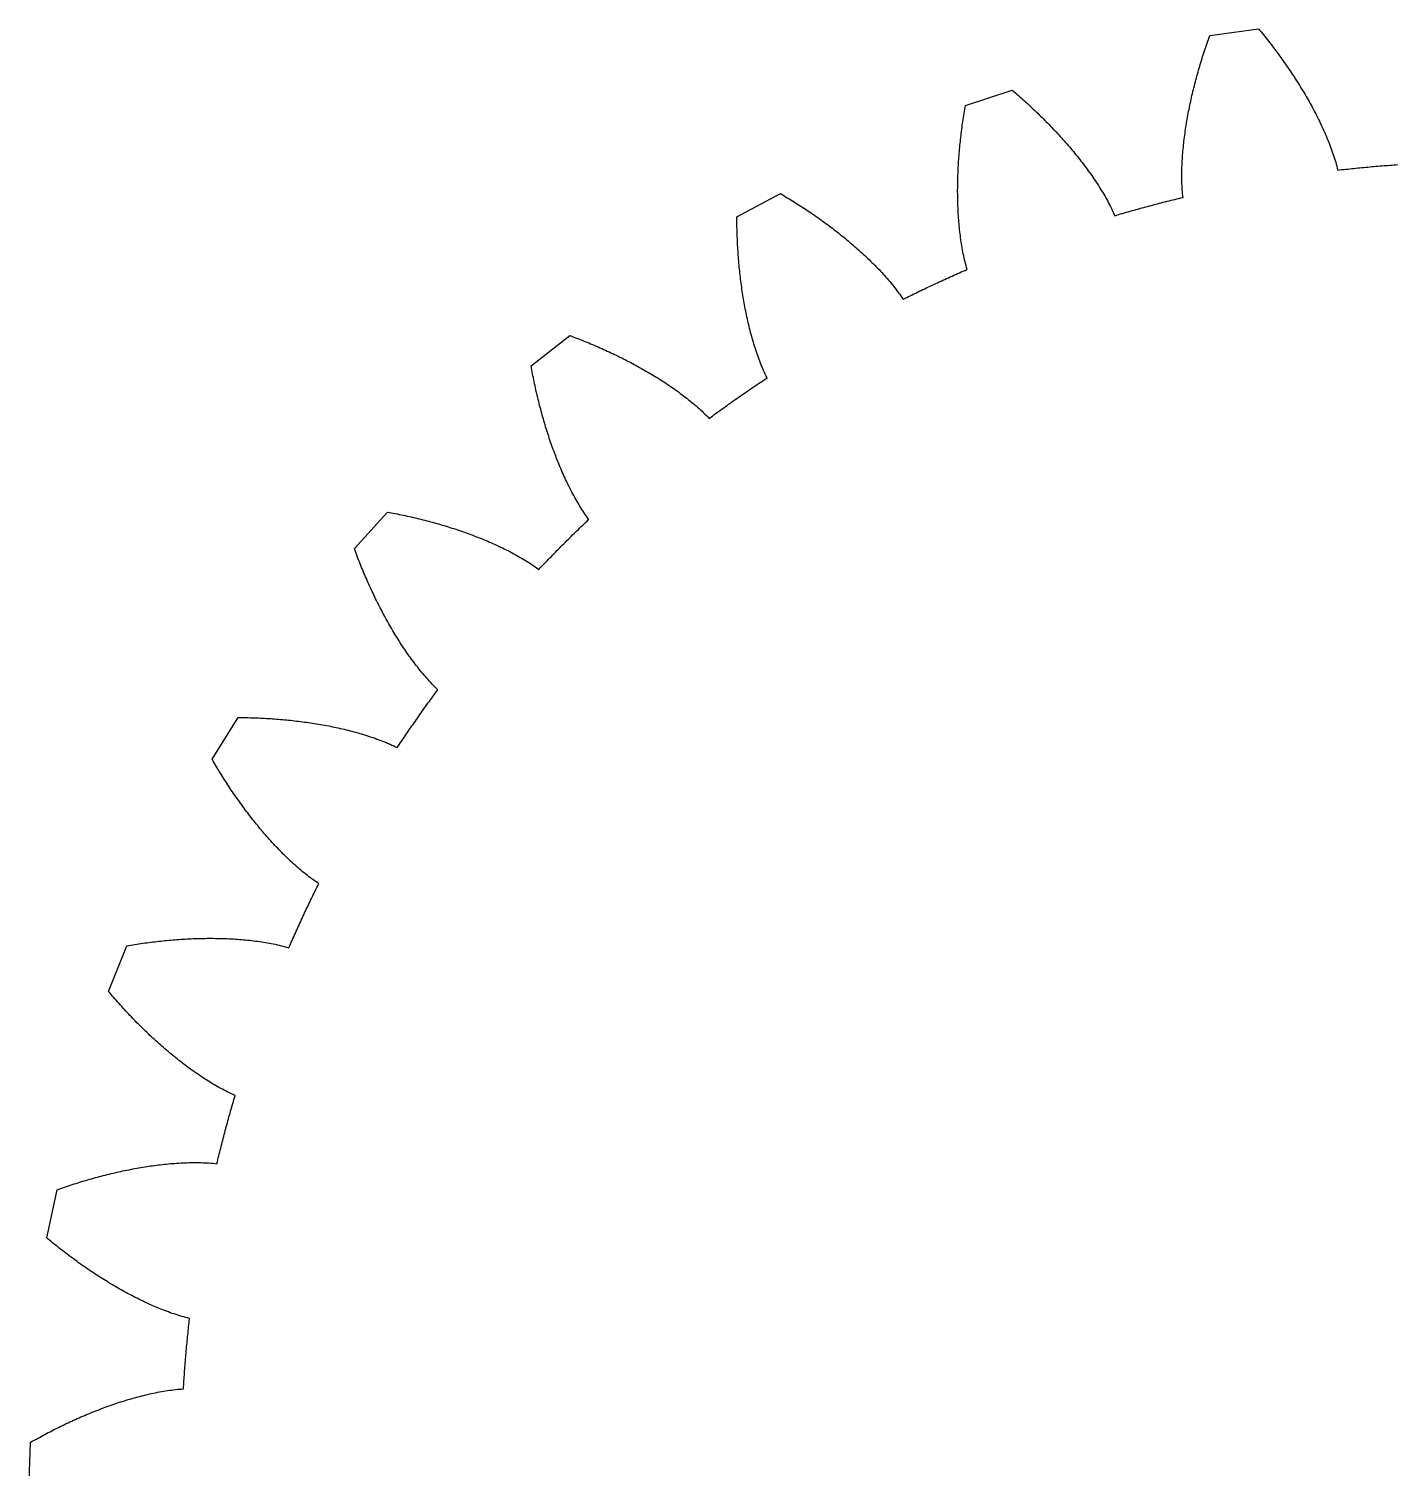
# Model space of a CAD drawing. Header units: millimetres. Extents: x -55 to 60, y -17 to 21.
# Drawn here: x -54.77 to -36.82, y 1.97 to 20.85 of the extents above; entities that cross this region are included whole.
import ezdxf

# ---------------------------------------------------------------- set-up
doc = ezdxf.new("R2010")
doc.units = ezdxf.units.MM
doc.header["$MEASUREMENT"] = 0
doc.layers.add('Layer 1', color=7, linetype='Continuous')

msp = doc.modelspace()

# ---------------------------------------------------------------- linework, layer by layer
at = {"layer": 'Layer 1', "color": 152, "lineweight": 25}
for points in [[(-54.7687, 1.6678), (-54.7457, 2.3141), (-54.7226, 2.3271), (-54.6995, 2.3401), (-54.6764, 2.3529), (-54.6532, 2.3657), (-54.63, 2.3784), (-54.6067, 2.391), (-54.5835, 2.4035), (-54.5602, 2.4159), (-54.5367, 2.4283), (-54.5133, 2.4406), (-54.4898, 2.4528), (-54.4663, 2.4649), (-54.4427, 2.4769), (-54.4191, 2.4889), (-54.3954, 2.5007), (-54.3717, 2.5124), (-54.3479, 2.5241), (-54.3242, 2.5356), (-54.3004, 2.5471), (-54.2766, 2.5585), (-54.2526, 2.5697), (-54.2286, 2.5809), (-54.2046, 2.592), (-54.1806, 2.603), (-54.1565, 2.6139), (-54.1324, 2.6247), (-54.1082, 2.6354), (-54.084, 2.646), (-54.0597, 2.6565), (-54.0353, 2.6669), (-54.0109, 2.6772), (-53.9865, 2.6874), (-53.962, 2.6975), (-53.9376, 2.7074), (-53.913, 2.7173), (-53.8885, 2.727), (-53.8639, 2.7366), (-53.8393, 2.7461), (-53.8145, 2.7556), (-53.7898, 2.7648), (-53.765, 2.774), (-53.7402, 2.7831), (-53.7153, 2.792), (-53.6904, 2.8008), (-53.6654, 2.8095), (-53.6404, 2.8181), (-53.6154, 2.8265), (-53.5903, 2.8348), (-53.5651, 2.843), (-53.54, 2.851), (-53.5148, 2.8589), (-53.4896, 2.8667), (-53.4643, 2.8743), (-53.439, 2.8818), (-53.4136, 2.8891), (-53.3882, 2.8963), (-53.3628, 2.9033), (-53.3373, 2.9102), (-53.3117, 2.9169), (-53.2862, 2.9235), (-53.2605, 2.9299), (-53.2349, 2.9361), (-53.2092, 2.9422), (-53.1834, 2.9481), (-53.1577, 2.9538), (-53.1318, 2.9594), (-53.1059, 2.9647), (-53.08, 2.9698), (-53.0541, 2.9748), (-53.0281, 2.9795), (-53.0021, 2.984), (-52.976, 2.9883), (-52.95, 2.9924), (-52.9239, 2.9962), (-52.8977, 2.9998), (-52.8715, 3.003), (-52.8452, 3.0061), (-52.819, 3.0088), (-52.7927, 3.0111), (-52.7664, 3.0131), (-52.74, 3.0147), (-52.7384, 3.0411), (-52.7368, 3.0674), (-52.7351, 3.0937), (-52.7334, 3.12), (-52.7316, 3.1463), (-52.7298, 3.1727), (-52.7279, 3.199), (-52.726, 3.2253), (-52.7241, 3.2516), (-52.7221, 3.2779), (-52.7201, 3.3042), (-52.7181, 3.3305), (-52.716, 3.3568), (-52.7138, 3.3831), (-52.7117, 3.4093), (-52.7095, 3.4356), (-52.7072, 3.4619), (-52.7049, 3.4882), (-52.7026, 3.5145), (-52.7002, 3.5407), (-52.6978, 3.567), (-52.6953, 3.5932), (-52.6928, 3.6195), (-52.6903, 3.6458), (-52.6877, 3.672), (-52.6851, 3.6983), (-52.6824, 3.7245), (-52.6797, 3.7507), (-52.677, 3.777), (-52.6742, 3.8032), (-52.6714, 3.8294), (-52.6685, 3.8556), (-52.6656, 3.8818), (-52.6627, 3.9081), (-52.6597, 3.9343), (-52.6592, 3.9383), (-52.6849, 3.9445), (-52.7105, 3.9511), (-52.7359, 3.958), (-52.7613, 3.9652), (-52.7866, 3.9727), (-52.8119, 3.9805), (-52.837, 3.9885), (-52.8621, 3.9968), (-52.8871, 4.0053), (-52.912, 4.0141), (-52.9368, 4.0231), (-52.9616, 4.0322), (-52.9863, 4.0416), (-53.0109, 4.0512), (-53.0354, 4.0609), (-53.0599, 4.0709), (-53.0843, 4.081), (-53.1087, 4.0912), (-53.1329, 4.1017), (-53.1571, 4.1123), (-53.1812, 4.123), (-53.2053, 4.1339), (-53.2293, 4.145), (-53.2532, 4.1562), (-53.277, 4.1676), (-53.3008, 4.1791), (-53.3245, 4.1907), (-53.3481, 4.2024), (-53.3717, 4.2143), (-53.3952, 4.2264), (-53.4186, 4.2385), (-53.442, 4.2508), (-53.4653, 4.2632), (-53.4886, 4.2757), (-53.5118, 4.2884), (-53.5349, 4.3011), (-53.558, 4.314), (-53.581, 4.3271), (-53.604, 4.3402), (-53.6269, 4.3534), (-53.6497, 4.3667), (-53.6724, 4.3802), (-53.6951, 4.3937), (-53.7177, 4.4074), (-53.7403, 4.4211), (-53.7628, 4.435), (-53.7852, 4.4489), (-53.8076, 4.463), (-53.8299, 4.4772), (-53.8522, 4.4915), (-53.8744, 4.5058), (-53.8966, 4.5203), (-53.9187, 4.5349), (-53.9408, 4.5495), (-53.9627, 4.5643), (-53.9846, 4.5791), (-54.0064, 4.5939), (-54.0282, 4.609), (-54.0499, 4.624), (-54.0716, 4.6392), (-54.0932, 4.6545), (-54.1147, 4.6698), (-54.1362, 4.6853), (-54.1575, 4.7007), (-54.1789, 4.7163), (-54.2002, 4.7321), (-54.2214, 4.7478), (-54.2426, 4.7636), (-54.2638, 4.7796), (-54.2848, 4.7956), (-54.3058, 4.8117), (-54.3268, 4.8278), (-54.3477, 4.8441), (-54.3685, 4.8604), (-54.3893, 4.8767), (-54.41, 4.8932), (-54.4306, 4.9097), (-54.4512, 4.9263), (-54.4718, 4.943), (-54.4923, 4.9598), (-54.5128, 4.9767), (-54.5332, 4.9936), (-54.3983, 5.626), (-54.3733, 5.6349), (-54.3483, 5.6436), (-54.3232, 5.6523), (-54.2982, 5.6608), (-54.2731, 5.6693), (-54.248, 5.6777), (-54.2229, 5.686), (-54.1978, 5.6941), (-54.1726, 5.7023), (-54.1474, 5.7103), (-54.1221, 5.7182), (-54.0969, 5.726), (-54.0716, 5.7338), (-54.0462, 5.7414), (-54.0209, 5.749), (-53.9955, 5.7564), (-53.9701, 5.7638), (-53.9447, 5.771), (-53.9192, 5.7782), (-53.8938, 5.7852), (-53.8683, 5.7922), (-53.8427, 5.7991), (-53.8171, 5.8058), (-53.7915, 5.8125), (-53.766, 5.819), (-53.7403, 5.8254), (-53.7147, 5.8318), (-53.689, 5.838), (-53.6632, 5.8441), (-53.6374, 5.8501), (-53.6116, 5.856), (-53.5858, 5.8618), (-53.5599, 5.8675), (-53.5341, 5.8731), (-53.5082, 5.8785), (-53.4824, 5.8838), (-53.4565, 5.889), (-53.4305, 5.8941), (-53.4046, 5.8991), (-53.3786, 5.904), (-53.3526, 5.9087), (-53.3266, 5.9133), (-53.3005, 5.9178), (-53.2744, 5.9221), (-53.2483, 5.9263), (-53.2222, 5.9304), (-53.1961, 5.9344), (-53.17, 5.9382), (-53.1438, 5.9419), (-53.1176, 5.9454), (-53.0915, 5.9488), (-53.0653, 5.9521), (-53.039, 5.9552), (-53.0128, 5.9582), (-52.9866, 5.961), (-52.9603, 5.9637), (-52.934, 5.9662), (-52.9077, 5.9685), (-52.8814, 5.9707), (-52.8551, 5.9727), (-52.8287, 5.9746), (-52.8023, 5.9763), (-52.776, 5.9778), (-52.7496, 5.9791), (-52.7232, 5.9803), (-52.6968, 5.9813), (-52.6704, 5.982), (-52.644, 5.9826), (-52.6176, 5.983), (-52.5912, 5.9831), (-52.5648, 5.983), (-52.5384, 5.9827), (-52.512, 5.9822), (-52.4856, 5.9814), (-52.4592, 5.9804), (-52.4329, 5.9791), (-52.4065, 5.9775), (-52.3802, 5.9756), (-52.3539, 5.9734), (-52.3276, 5.9708), (-52.3014, 5.9678), (-52.2952, 5.9934), (-52.289, 6.0191), (-52.2828, 6.0447), (-52.2765, 6.0703), (-52.2702, 6.0959), (-52.2639, 6.1215), (-52.2575, 6.1471), (-52.251, 6.1727), (-52.2446, 6.1982), (-52.2381, 6.2238), (-52.2315, 6.2494), (-52.2249, 6.2749), (-52.2183, 6.3004), (-52.2116, 6.3259), (-52.2049, 6.3515), (-52.1982, 6.377), (-52.1914, 6.4024), (-52.1846, 6.4279), (-52.1777, 6.4534), (-52.1708, 6.4788), (-52.1639, 6.5043), (-52.1569, 6.5297), (-52.1499, 6.5551), (-52.1428, 6.5806), (-52.1357, 6.606), (-52.1286, 6.6314), (-52.1214, 6.6567), (-52.1142, 6.6821), (-52.1069, 6.7075), (-52.0996, 6.7328), (-52.0923, 6.7581), (-52.0849, 6.7835), (-52.0775, 6.8088), (-52.0701, 6.8341), (-52.0626, 6.8594), (-52.0614, 6.8633), (-52.0856, 6.8738), (-52.1097, 6.8847), (-52.1336, 6.8959), (-52.1573, 6.9075), (-52.1809, 6.9193), (-52.2044, 6.9313), (-52.2278, 6.9436), (-52.251, 6.9561), (-52.2742, 6.9688), (-52.2972, 6.9818), (-52.3201, 6.9949), (-52.3429, 7.0083), (-52.3656, 7.0218), (-52.3881, 7.0355), (-52.4106, 7.0494), (-52.433, 7.0634), (-52.4553, 7.0776), (-52.4775, 7.0919), (-52.4995, 7.1064), (-52.5215, 7.121), (-52.5434, 7.1358), (-52.5652, 7.1508), (-52.5869, 7.1658), (-52.6085, 7.181), (-52.63, 7.1963), (-52.6514, 7.2118), (-52.6728, 7.2273), (-52.694, 7.243), (-52.7152, 7.2588), (-52.7362, 7.2747), (-52.7572, 7.2908), (-52.778, 7.3069), (-52.7989, 7.3232), (-52.8196, 7.3396), (-52.8402, 7.3561), (-52.8608, 7.3727), (-52.8813, 7.3894), (-52.9017, 7.4062), (-52.922, 7.4231), (-52.9423, 7.4401), (-52.9624, 7.4572), (-52.9825, 7.4744), (-53.0025, 7.4917), (-53.0224, 7.509), (-53.0422, 7.5265), (-53.062, 7.544), (-53.0816, 7.5617), (-53.1012, 7.5794), (-53.1208, 7.5972), (-53.1402, 7.6152), (-53.1596, 7.6332), (-53.179, 7.6513), (-53.1982, 7.6695), (-53.2174, 7.6877), (-53.2364, 7.7061), (-53.2554, 7.7244), (-53.2743, 7.7429), (-53.2931, 7.7614), (-53.3119, 7.7801), (-53.3306, 7.7988), (-53.3492, 7.8176), (-53.3677, 7.8364), (-53.3862, 7.8553), (-53.4046, 7.8743), (-53.4229, 7.8934), (-53.4412, 7.9126), (-53.4593, 7.9317), (-53.4774, 7.951), (-53.4955, 7.9704), (-53.5135, 7.9898), (-53.5314, 8.0093), (-53.5492, 8.0288), (-53.567, 8.0485), (-53.5846, 8.0681), (-53.6022, 8.0879), (-53.6198, 8.1077), (-53.6372, 8.1275), (-53.6546, 8.1475), (-53.672, 8.1675), (-53.6893, 8.1876), (-53.7065, 8.2077), (-53.7237, 8.2279), (-53.481, 8.8273), (-53.4548, 8.8317), (-53.4287, 8.836), (-53.4025, 8.8401), (-53.3764, 8.8442), (-53.3502, 8.8482), (-53.3241, 8.8521), (-53.2979, 8.8559), (-53.2718, 8.8596), (-53.2455, 8.8632), (-53.2193, 8.8668), (-53.193, 8.8702), (-53.1668, 8.8735), (-53.1405, 8.8767), (-53.1142, 8.8799), (-53.088, 8.8829), (-53.0617, 8.8858), (-53.0354, 8.8886), (-53.0091, 8.8914), (-52.9828, 8.894), (-52.9565, 8.8965), (-52.9302, 8.8989), (-52.9038, 8.9013), (-52.8775, 8.9035), (-52.8511, 8.9056), (-52.8248, 8.9076), (-52.7984, 8.9094), (-52.772, 8.9112), (-52.7456, 8.9129), (-52.7192, 8.9145), (-52.6928, 8.9159), (-52.6663, 8.9172), (-52.6399, 8.9185), (-52.6134, 8.9196), (-52.587, 8.9206), (-52.5606, 8.9214), (-52.5342, 8.9222), (-52.5078, 8.9228), (-52.4814, 8.9233), (-52.455, 8.9237), (-52.4286, 8.924), (-52.4021, 8.9241), (-52.3757, 8.9241), (-52.3492, 8.924), (-52.3228, 8.9238), (-52.2964, 8.9234), (-52.27, 8.9229), (-52.2436, 8.9223), (-52.2172, 8.9215), (-52.1907, 8.9206), (-52.1643, 8.9195), (-52.138, 8.9183), (-52.1116, 8.917), (-52.0852, 8.9155), (-52.0589, 8.9139), (-52.0326, 8.9121), (-52.0062, 8.9101), (-51.9799, 8.9081), (-51.9536, 8.9058), (-51.9273, 8.9034), (-51.901, 8.9008), (-51.8747, 8.8981), (-51.8485, 8.8952), (-51.8223, 8.8921), (-51.796, 8.8888), (-51.7699, 8.8853), (-51.7437, 8.8817), (-51.7176, 8.8779), (-51.6915, 8.8739), (-51.6654, 8.8696), (-51.6394, 8.8652), (-51.6134, 8.8605), (-51.5874, 8.8557), (-51.5615, 8.8506), (-51.5357, 8.8452), (-51.5099, 8.8396), (-51.4841, 8.8337), (-51.4584, 8.8276), (-51.4329, 8.8211), (-51.4074, 8.8144), (-51.3819, 8.8073), (-51.3566, 8.7998), (-51.3461, 8.824), (-51.3355, 8.8481), (-51.325, 8.8723), (-51.3143, 8.8964), (-51.3037, 8.9205), (-51.293, 8.9447), (-51.2822, 8.9687), (-51.2715, 8.9928), (-51.2606, 9.0169), (-51.2498, 9.0409), (-51.2389, 9.0649), (-51.228, 9.0889), (-51.217, 9.1129), (-51.206, 9.1369), (-51.195, 9.1609), (-51.1839, 9.1848), (-51.1728, 9.2087), (-51.1617, 9.2326), (-51.1505, 9.2565), (-51.1393, 9.2804), (-51.128, 9.3043), (-51.1167, 9.3281), (-51.1054, 9.3519), (-51.094, 9.3757), (-51.0826, 9.3995), (-51.0712, 9.4233), (-51.0597, 9.447), (-51.0482, 9.4707), (-51.0367, 9.4945), (-51.0251, 9.5181), (-51.0135, 9.5418), (-51.0018, 9.5655), (-50.9901, 9.5891), (-50.9784, 9.6128), (-50.9666, 9.6364), (-50.9648, 9.64), (-50.9868, 9.6546), (-51.0086, 9.6695), (-51.0302, 9.6847), (-51.0516, 9.7001), (-51.0728, 9.7159), (-51.0938, 9.7318), (-51.1147, 9.748), (-51.1354, 9.7644), (-51.156, 9.7809), (-51.1764, 9.7977), (-51.1966, 9.8146), (-51.2168, 9.8317), (-51.2368, 9.8489), (-51.2566, 9.8663), (-51.2764, 9.8839), (-51.296, 9.9016), (-51.3155, 9.9194), (-51.3348, 9.9374), (-51.354, 9.9555), (-51.3731, 9.9737), (-51.3921, 9.9921), (-51.411, 10.0106), (-51.4298, 10.0292), (-51.4484, 10.0479), (-51.4669, 10.0667), (-51.4853, 10.0856), (-51.5036, 10.1047), (-51.5218, 10.1238), (-51.5399, 10.1431), (-51.5579, 10.1624), (-51.5757, 10.1818), (-51.5935, 10.2013), (-51.6112, 10.221), (-51.6288, 10.2407), (-51.6462, 10.2605), (-51.6636, 10.2804), (-51.6808, 10.3005), (-51.698, 10.3206), (-51.7151, 10.3408), (-51.7321, 10.361), (-51.749, 10.3813), (-51.7657, 10.4017), (-51.7824, 10.4222), (-51.799, 10.4428), (-51.8155, 10.4635), (-51.8319, 10.4841), (-51.8482, 10.5049), (-51.8644, 10.5258), (-51.8806, 10.5468), (-51.8967, 10.5678), (-51.9126, 10.5889), (-51.9285, 10.6101), (-51.9443, 10.6314), (-51.96, 10.6527), (-51.9756, 10.674), (-51.9911, 10.6954), (-52.0065, 10.7168), (-52.0218, 10.7384), (-52.037, 10.76), (-52.0522, 10.7817), (-52.0673, 10.8034), (-52.0823, 10.8252), (-52.0972, 10.847), (-52.112, 10.8689), (-52.1267, 10.8909), (-52.1414, 10.9129), (-52.1559, 10.935), (-52.1704, 10.9571), (-52.1849, 10.9793), (-52.1992, 11.0016), (-52.2134, 11.0238), (-52.2276, 11.0462), (-52.2417, 11.0687), (-52.2556, 11.0911), (-52.2695, 11.1135), (-52.2834, 11.1361), (-52.2971, 11.1587), (-52.3108, 11.1813), (-52.3244, 11.2041), (-52.338, 11.2268), (-52.3514, 11.2497), (-52.3648, 11.2726), (-52.0217, 11.8207), (-51.9952, 11.8205), (-51.9687, 11.8201), (-51.9422, 11.8197), (-51.9158, 11.8192), (-51.8893, 11.8186), (-51.8629, 11.8179), (-51.8365, 11.8171), (-51.8101, 11.8162), (-51.7836, 11.8152), (-51.7571, 11.8141), (-51.7307, 11.8129), (-51.7043, 11.8116), (-51.6779, 11.8102), (-51.6514, 11.8088), (-51.6251, 11.8072), (-51.5986, 11.8055), (-51.5722, 11.8037), (-51.5459, 11.8018), (-51.5195, 11.7999), (-51.4932, 11.7978), (-51.4669, 11.7956), (-51.4405, 11.7933), (-51.4142, 11.7909), (-51.3878, 11.7884), (-51.3616, 11.7858), (-51.3353, 11.7831), (-51.309, 11.7802), (-51.2827, 11.7773), (-51.2564, 11.7742), (-51.2301, 11.7711), (-51.2038, 11.7678), (-51.1776, 11.7644), (-51.1513, 11.7609), (-51.1252, 11.7573), (-51.099, 11.7536), (-51.0729, 11.7497), (-51.0468, 11.7458), (-51.0207, 11.7417), (-50.9946, 11.7375), (-50.9685, 11.7331), (-50.9425, 11.7287), (-50.9164, 11.7241), (-50.8904, 11.7194), (-50.8644, 11.7146), (-50.8384, 11.7096), (-50.8125, 11.7045), (-50.7866, 11.6993), (-50.7608, 11.694), (-50.7349, 11.6885), (-50.7091, 11.6829), (-50.6833, 11.6771), (-50.6576, 11.6712), (-50.6319, 11.6652), (-50.6062, 11.659), (-50.5806, 11.6527), (-50.555, 11.6462), (-50.5295, 11.6396), (-50.5039, 11.6328), (-50.4784, 11.6258), (-50.453, 11.6187), (-50.4276, 11.6115), (-50.4023, 11.604), (-50.377, 11.5964), (-50.3517, 11.5887), (-50.3266, 11.5807), (-50.3014, 11.5726), (-50.2763, 11.5643), (-50.2513, 11.5558), (-50.2264, 11.5471), (-50.2015, 11.5382), (-50.1767, 11.5291), (-50.152, 11.5198), (-50.1274, 11.5103), (-50.1029, 11.5005), (-50.0784, 11.4905), (-50.0541, 11.4803), (-50.0299, 11.4698), (-50.0058, 11.459), (-49.9819, 11.4479), (-49.9581, 11.4365), (-49.9344, 11.4247), (-49.9199, 11.4467), (-49.9053, 11.4686), (-49.8907, 11.4906), (-49.876, 11.5125), (-49.8613, 11.5344), (-49.8466, 11.5563), (-49.8318, 11.5782), (-49.817, 11.6), (-49.8022, 11.6218), (-49.7874, 11.6436), (-49.7725, 11.6654), (-49.7575, 11.6871), (-49.7426, 11.7089), (-49.7276, 11.7306), (-49.7126, 11.7522), (-49.6975, 11.7739), (-49.6824, 11.7955), (-49.6673, 11.8171), (-49.6521, 11.8387), (-49.6369, 11.8603), (-49.6217, 11.8818), (-49.6064, 11.9033), (-49.5912, 11.9248), (-49.5758, 11.9463), (-49.5605, 11.9677), (-49.5451, 11.9891), (-49.5297, 12.0105), (-49.5142, 12.0319), (-49.4987, 12.0533), (-49.4832, 12.0746), (-49.4676, 12.0959), (-49.452, 12.1172), (-49.4364, 12.1384), (-49.4208, 12.1596), (-49.4051, 12.1808), (-49.4026, 12.1841), (-49.4218, 12.2023), (-49.4407, 12.2208), (-49.4593, 12.2395), (-49.4776, 12.2584), (-49.4958, 12.2776), (-49.5138, 12.2969), (-49.5315, 12.3165), (-49.5491, 12.3362), (-49.5665, 12.3561), (-49.5837, 12.3761), (-49.6007, 12.3963), (-49.6176, 12.4166), (-49.6342, 12.4371), (-49.6508, 12.4577), (-49.6672, 12.4784), (-49.6834, 12.4992), (-49.6995, 12.5202), (-49.7154, 12.5413), (-49.7312, 12.5624), (-49.7468, 12.5837), (-49.7624, 12.6051), (-49.7777, 12.6265), (-49.793, 12.6481), (-49.8081, 12.6698), (-49.823, 12.6915), (-49.8379, 12.7134), (-49.8526, 12.7353), (-49.8672, 12.7573), (-49.8817, 12.7794), (-49.896, 12.8016), (-49.9102, 12.8238), (-49.9243, 12.8461), (-49.9383, 12.8685), (-49.9522, 12.891), (-49.966, 12.9135), (-49.9796, 12.9362), (-49.9931, 12.9589), (-50.0066, 12.9817), (-50.0199, 13.0045), (-50.0331, 13.0274), (-50.0462, 13.0504), (-50.0592, 13.0733), (-50.0721, 13.0965), (-50.0848, 13.1196), (-50.0975, 13.1428), (-50.11, 13.166), (-50.1225, 13.1893), (-50.1348, 13.2127), (-50.1471, 13.2361), (-50.1592, 13.2596), (-50.1713, 13.2832), (-50.1833, 13.3068), (-50.1951, 13.3305), (-50.2069, 13.3542), (-50.2185, 13.3779), (-50.2301, 13.4017), (-50.2415, 13.4255), (-50.2529, 13.4494), (-50.2641, 13.4733), (-50.2753, 13.4973), (-50.2864, 13.5213), (-50.2973, 13.5453), (-50.3082, 13.5695), (-50.319, 13.5935), (-50.3297, 13.6177), (-50.3403, 13.642), (-50.3508, 13.6662), (-50.3612, 13.6906), (-50.3716, 13.715), (-50.3818, 13.7393), (-50.392, 13.7637), (-50.4021, 13.7882), (-50.412, 13.8128), (-50.4219, 13.8373), (-50.4317, 13.8618), (-50.4414, 13.8864), (-50.451, 13.9111), (-50.4606, 13.9358), (-50.47, 13.9605), (-50.4794, 13.9853), (-50.4887, 14.0101), (-50.4979, 14.035), (-50.0649, 14.5152), (-50.0388, 14.5104), (-50.0128, 14.5055), (-49.9868, 14.5004), (-49.9608, 14.4953), (-49.9348, 14.4901), (-49.9089, 14.4848), (-49.883, 14.4795), (-49.8572, 14.474), (-49.8313, 14.4684), (-49.8054, 14.4628), (-49.7796, 14.457), (-49.7539, 14.4512), (-49.728, 14.4452), (-49.7023, 14.4392), (-49.6766, 14.433), (-49.6508, 14.4268), (-49.6251, 14.4204), (-49.5996, 14.414), (-49.5739, 14.4075), (-49.5484, 14.4009), (-49.5228, 14.3941), (-49.4972, 14.3873), (-49.4717, 14.3804), (-49.4462, 14.3733), (-49.4208, 14.3662), (-49.3954, 14.3589), (-49.37, 14.3516), (-49.3446, 14.3441), (-49.3192, 14.3366), (-49.2939, 14.3289), (-49.2686, 14.3211), (-49.2433, 14.3132), (-49.2181, 14.3052), (-49.1929, 14.2971), (-49.1678, 14.2889), (-49.1428, 14.2806), (-49.1177, 14.2721), (-49.0927, 14.2636), (-49.0677, 14.2549), (-49.0429, 14.2461), (-49.018, 14.2372), (-48.9931, 14.2282), (-48.9683, 14.219), (-48.9435, 14.2097), (-48.9188, 14.2003), (-48.8942, 14.1908), (-48.8696, 14.1812), (-48.8451, 14.1715), (-48.8205, 14.1615), (-48.7961, 14.1515), (-48.7717, 14.1414), (-48.7474, 14.1311), (-48.7231, 14.1207), (-48.6989, 14.1102), (-48.6748, 14.0995), (-48.6507, 14.0886), (-48.6267, 14.0777), (-48.6028, 14.0666), (-48.5789, 14.0553), (-48.555, 14.0439), (-48.5313, 14.0323), (-48.5076, 14.0206), (-48.484, 14.0088), (-48.4605, 13.9967), (-48.4371, 13.9845), (-48.4137, 13.9721), (-48.3905, 13.9596), (-48.3674, 13.9469), (-48.3443, 13.934), (-48.3213, 13.9209), (-48.2985, 13.9077), (-48.2758, 13.8942), (-48.2532, 13.8806), (-48.2308, 13.8667), (-48.2084, 13.8526), (-48.1862, 13.8383), (-48.1642, 13.8237), (-48.1424, 13.8089), (-48.1207, 13.7938), (-48.0993, 13.7785), (-48.078, 13.7627), (-48.0599, 13.7819), (-48.0417, 13.801), (-48.0235, 13.8201), (-48.0052, 13.8391), (-47.987, 13.8581), (-47.9687, 13.8771), (-47.9503, 13.8961), (-47.932, 13.915), (-47.9136, 13.9339), (-47.8952, 13.9528), (-47.8767, 13.9717), (-47.8583, 13.9905), (-47.8398, 14.0093), (-47.8212, 14.0281), (-47.8027, 14.0468), (-47.7841, 14.0655), (-47.7654, 14.0842), (-47.7468, 14.1028), (-47.7281, 14.1215), (-47.7094, 14.1401), (-47.6907, 14.1586), (-47.6719, 14.1772), (-47.6531, 14.1957), (-47.6343, 14.2142), (-47.6155, 14.2326), (-47.5966, 14.251), (-47.5777, 14.2694), (-47.5587, 14.2878), (-47.5398, 14.3061), (-47.5208, 14.3244), (-47.5018, 14.3427), (-47.4827, 14.3609), (-47.4637, 14.3792), (-47.4446, 14.3973), (-47.4254, 14.4155), (-47.4225, 14.4183), (-47.4382, 14.4396), (-47.4535, 14.461), (-47.4686, 14.4827), (-47.4834, 14.5045), (-47.498, 14.5265), (-47.5123, 14.5487), (-47.5264, 14.5711), (-47.5403, 14.5935), (-47.5539, 14.6161), (-47.5674, 14.6388), (-47.5806, 14.6616), (-47.5937, 14.6846), (-47.6066, 14.7076), (-47.6193, 14.7308), (-47.6318, 14.754), (-47.6442, 14.7774), (-47.6564, 14.8008), (-47.6685, 14.8243), (-47.6803, 14.8479), (-47.692, 14.8716), (-47.7036, 14.8953), (-47.715, 14.9192), (-47.7263, 14.9431), (-47.7374, 14.967), (-47.7484, 14.991), (-47.7592, 15.0151), (-47.7699, 15.0392), (-47.7804, 15.0634), (-47.7908, 15.0877), (-47.8011, 15.112), (-47.8112, 15.1364), (-47.8212, 15.1608), (-47.8312, 15.1854), (-47.8409, 15.2099), (-47.8505, 15.2345), (-47.86, 15.2591), (-47.8694, 15.2838), (-47.8787, 15.3086), (-47.8879, 15.3334), (-47.8969, 15.3583), (-47.9058, 15.3832), (-47.9146, 15.408), (-47.9233, 15.433), (-47.9318, 15.458), (-47.9403, 15.4831), (-47.9486, 15.5081), (-47.9568, 15.5332), (-47.9649, 15.5584), (-47.9729, 15.5836), (-47.9808, 15.6089), (-47.9886, 15.6342), (-47.9963, 15.6595), (-48.0038, 15.6849), (-48.0113, 15.7103), (-48.0186, 15.7357), (-48.0259, 15.7611), (-48.033, 15.7865), (-48.0401, 15.812), (-48.047, 15.8375), (-48.0538, 15.8631), (-48.0606, 15.8887), (-48.0672, 15.9142), (-48.0737, 15.9399), (-48.0801, 15.9654), (-48.0865, 15.9911), (-48.0927, 16.0169), (-48.0989, 16.0426), (-48.1049, 16.0683), (-48.1109, 16.0942), (-48.1167, 16.1199), (-48.1225, 16.1457), (-48.1281, 16.1716), (-48.1337, 16.1975), (-48.1392, 16.2234), (-48.1445, 16.2492), (-48.1498, 16.2751), (-48.155, 16.3011), (-48.1601, 16.3271), (-48.1652, 16.3531), (-48.1701, 16.3791), (-48.1749, 16.4052), (-48.1797, 16.4312), (-47.6698, 16.829), (-47.645, 16.8197), (-47.6202, 16.8103), (-47.5955, 16.8009), (-47.5708, 16.7913), (-47.5461, 16.7817), (-47.5215, 16.772), (-47.497, 16.7622), (-47.4725, 16.7523), (-47.4479, 16.7424), (-47.4234, 16.7323), (-47.399, 16.7221), (-47.3747, 16.7119), (-47.3503, 16.7015), (-47.3259, 16.6911), (-47.3017, 16.6806), (-47.2774, 16.67), (-47.2532, 16.6593), (-47.2292, 16.6485), (-47.205, 16.6376), (-47.181, 16.6267), (-47.157, 16.6156), (-47.133, 16.6044), (-47.1091, 16.5932), (-47.0852, 16.5818), (-47.0614, 16.5704), (-47.0376, 16.5588), (-47.0139, 16.5472), (-46.9902, 16.5354), (-46.9665, 16.5236), (-46.9429, 16.5116), (-46.9193, 16.4995), (-46.8958, 16.4874), (-46.8724, 16.4751), (-46.849, 16.4628), (-46.8257, 16.4503), (-46.8025, 16.4378), (-46.7793, 16.4251), (-46.7562, 16.4123), (-46.7331, 16.3995), (-46.7101, 16.3865), (-46.6871, 16.3734), (-46.6642, 16.3602), (-46.6414, 16.3469), (-46.6186, 16.3334), (-46.5959, 16.3199), (-46.5732, 16.3063), (-46.5507, 16.2925), (-46.5282, 16.2786), (-46.5058, 16.2646), (-46.4835, 16.2505), (-46.4613, 16.2363), (-46.4391, 16.222), (-46.417, 16.2075), (-46.395, 16.1929), (-46.3731, 16.1782), (-46.3512, 16.1633), (-46.3295, 16.1484), (-46.3078, 16.1333), (-46.2862, 16.118), (-46.2648, 16.1027), (-46.2434, 16.0871), (-46.2221, 16.0715), (-46.201, 16.0557), (-46.1799, 16.0398), (-46.1589, 16.0237), (-46.1381, 16.0075), (-46.1174, 15.9911), (-46.0968, 15.9745), (-46.0763, 15.9578), (-46.056, 15.941), (-46.0358, 15.924), (-46.0158, 15.9067), (-45.9959, 15.8894), (-45.9762, 15.8718), (-45.9566, 15.8541), (-45.9373, 15.8361), (-45.9181, 15.8179), (-45.8992, 15.7996), (-45.8805, 15.781), (-45.862, 15.7621), (-45.8438, 15.7429), (-45.8226, 15.7586), (-45.8014, 15.7743), (-45.7802, 15.7899), (-45.7589, 15.8055), (-45.7376, 15.8211), (-45.7163, 15.8366), (-45.6949, 15.8521), (-45.6736, 15.8676), (-45.6522, 15.883), (-45.6308, 15.8984), (-45.6093, 15.9137), (-45.5879, 15.9291), (-45.5664, 15.9444), (-45.5449, 15.9596), (-45.5233, 15.9749), (-45.5018, 15.9901), (-45.4802, 16.0052), (-45.4586, 16.0204), (-45.437, 16.0355), (-45.4153, 16.0505), (-45.3936, 16.0655), (-45.3719, 16.0805), (-45.3502, 16.0955), (-45.3285, 16.1104), (-45.3067, 16.1253), (-45.2849, 16.1402), (-45.2631, 16.155), (-45.2413, 16.1698), (-45.2194, 16.1846), (-45.1975, 16.1993), (-45.1756, 16.214), (-45.1537, 16.2287), (-45.1318, 16.2433), (-45.1098, 16.2579), (-45.0878, 16.2725), (-45.0844, 16.2747), (-45.0962, 16.2984), (-45.1076, 16.3222), (-45.1187, 16.3461), (-45.1295, 16.3702), (-45.14, 16.3944), (-45.1502, 16.4187), (-45.1602, 16.4432), (-45.17, 16.4677), (-45.1795, 16.4923), (-45.1888, 16.517), (-45.1979, 16.5418), (-45.2068, 16.5667), (-45.2155, 16.5916), (-45.224, 16.6166), (-45.2323, 16.6417), (-45.2404, 16.6669), (-45.2484, 16.692), (-45.2561, 16.7173), (-45.2637, 16.7425), (-45.2712, 16.7679), (-45.2784, 16.7933), (-45.2855, 16.8187), (-45.2925, 16.8442), (-45.2993, 16.8698), (-45.3059, 16.8953), (-45.3124, 16.9209), (-45.3187, 16.9465), (-45.3249, 16.9722), (-45.3309, 16.9979), (-45.3368, 17.0236), (-45.3426, 17.0494), (-45.3482, 17.0752), (-45.3537, 17.1011), (-45.359, 17.1269), (-45.3642, 17.1528), (-45.3693, 17.1787), (-45.3743, 17.2047), (-45.3791, 17.2307), (-45.3838, 17.2567), (-45.3884, 17.2828), (-45.3929, 17.3088), (-45.3972, 17.3349), (-45.4014, 17.361), (-45.4055, 17.3871), (-45.4094, 17.4132), (-45.4133, 17.4393), (-45.417, 17.4655), (-45.4206, 17.4917), (-45.4241, 17.5179), (-45.4275, 17.5441), (-45.4308, 17.5704), (-45.4339, 17.5967), (-45.437, 17.623), (-45.4399, 17.6493), (-45.4428, 17.6756), (-45.4455, 17.7019), (-45.4481, 17.7281), (-45.4506, 17.7545), (-45.453, 17.7808), (-45.4553, 17.8072), (-45.4575, 17.8335), (-45.4596, 17.8598), (-45.4615, 17.8862), (-45.4634, 17.9125), (-45.4652, 17.9389), (-45.4669, 17.9654), (-45.4685, 17.9917), (-45.4699, 18.0182), (-45.4713, 18.0446), (-45.4726, 18.071), (-45.4738, 18.0974), (-45.4749, 18.1239), (-45.4759, 18.1504), (-45.4768, 18.1768), (-45.4776, 18.2032), (-45.4783, 18.2296), (-45.4789, 18.2561), (-45.4794, 18.2825), (-45.4798, 18.309), (-45.4802, 18.3355), (-45.4804, 18.362), (-45.4806, 18.3885), (-44.9094, 18.6917), (-44.8865, 18.6783), (-44.8638, 18.6647), (-44.841, 18.6511), (-44.8184, 18.6374), (-44.7958, 18.6237), (-44.7732, 18.6098), (-44.7508, 18.5959), (-44.7284, 18.582), (-44.7059, 18.5679), (-44.6835, 18.5537), (-44.6613, 18.5395), (-44.6391, 18.5252), (-44.6168, 18.5107), (-44.5947, 18.4962), (-44.5726, 18.4817), (-44.5506, 18.467), (-44.5286, 18.4523), (-44.5067, 18.4375), (-44.4849, 18.4226), (-44.4631, 18.4076), (-44.4414, 18.3925), (-44.4197, 18.3773), (-44.3981, 18.3621), (-44.3765, 18.3468), (-44.3551, 18.3314), (-44.3337, 18.3159), (-44.3124, 18.3003), (-44.2911, 18.2846), (-44.2698, 18.2688), (-44.2486, 18.2529), (-44.2275, 18.237), (-44.2065, 18.2209), (-44.1855, 18.2047), (-44.1646, 18.1885), (-44.1438, 18.1722), (-44.1232, 18.1558), (-44.1025, 18.1393), (-44.0819, 18.1227), (-44.0614, 18.106), (-44.041, 18.0893), (-44.0207, 18.0724), (-44.0005, 18.0554), (-43.9803, 18.0383), (-43.9602, 18.0211), (-43.9401, 18.0039), (-43.9202, 17.9865), (-43.9004, 17.9691), (-43.8807, 17.9515), (-43.861, 17.9338), (-43.8415, 17.916), (-43.8221, 17.8982), (-43.8028, 17.8802), (-43.7835, 17.8621), (-43.7644, 17.8439), (-43.7453, 17.8256), (-43.7264, 17.8072), (-43.7076, 17.7887), (-43.6889, 17.7701), (-43.6703, 17.7513), (-43.6518, 17.7324), (-43.6334, 17.7134), (-43.6152, 17.6943), (-43.5971, 17.6751), (-43.5791, 17.6558), (-43.5613, 17.6363), (-43.5436, 17.6167), (-43.526, 17.597), (-43.5086, 17.5771), (-43.4914, 17.5571), (-43.4743, 17.5369), (-43.4574, 17.5167), (-43.4406, 17.4963), (-43.4241, 17.4757), (-43.4077, 17.455), (-43.3915, 17.4341), (-43.3756, 17.4131), (-43.3598, 17.3919), (-43.3444, 17.3705), (-43.3292, 17.3489), (-43.3143, 17.3271), (-43.2997, 17.3051), (-43.2761, 17.3169), (-43.2525, 17.3286), (-43.2289, 17.3403), (-43.2052, 17.352), (-43.1815, 17.3636), (-43.1578, 17.3752), (-43.1341, 17.3867), (-43.1104, 17.3982), (-43.0867, 17.4097), (-43.0629, 17.4212), (-43.0391, 17.4326), (-43.0153, 17.4439), (-42.9915, 17.4553), (-42.9677, 17.4666), (-42.9438, 17.4778), (-42.9199, 17.4891), (-42.8961, 17.5002), (-42.8722, 17.5114), (-42.8482, 17.5225), (-42.8243, 17.5336), (-42.8003, 17.5446), (-42.7764, 17.5556), (-42.7524, 17.5666), (-42.7284, 17.5775), (-42.7044, 17.5884), (-42.6803, 17.5993), (-42.6563, 17.6101), (-42.6322, 17.6209), (-42.6081, 17.6316), (-42.584, 17.6423), (-42.5599, 17.653), (-42.5357, 17.6636), (-42.5116, 17.6742), (-42.4874, 17.6848), (-42.4632, 17.6953), (-42.4595, 17.6969), (-42.467, 17.7222), (-42.4741, 17.7477), (-42.4808, 17.7732), (-42.4873, 17.7987), (-42.4934, 17.8244), (-42.4993, 17.8502), (-42.5049, 17.876), (-42.5103, 17.9018), (-42.5154, 17.9277), (-42.5202, 17.9537), (-42.5249, 17.9797), (-42.5293, 18.0057), (-42.5336, 18.0318), (-42.5376, 18.0579), (-42.5414, 18.084), (-42.545, 18.1102), (-42.5485, 18.1363), (-42.5518, 18.1626), (-42.5549, 18.1888), (-42.5578, 18.215), (-42.5605, 18.2413), (-42.5631, 18.2676), (-42.5655, 18.2939), (-42.5678, 18.3202), (-42.5698, 18.3465), (-42.5718, 18.3729), (-42.5736, 18.3992), (-42.5752, 18.4255), (-42.5767, 18.4519), (-42.578, 18.4783), (-42.5792, 18.5046), (-42.5803, 18.531), (-42.5812, 18.5575), (-42.582, 18.5839), (-42.5826, 18.6103), (-42.5831, 18.6367), (-42.5835, 18.6631), (-42.5837, 18.6896), (-42.5838, 18.716), (-42.5838, 18.7424), (-42.5837, 18.7689), (-42.5834, 18.7953), (-42.583, 18.8217), (-42.5825, 18.8481), (-42.5819, 18.8745), (-42.5811, 18.9009), (-42.5803, 18.9273), (-42.5793, 18.9537), (-42.5782, 18.9802), (-42.5769, 19.0066), (-42.5756, 19.0331), (-42.5742, 19.0595), (-42.5726, 19.0859), (-42.5709, 19.1123), (-42.5691, 19.1387), (-42.5673, 19.1651), (-42.5653, 19.1914), (-42.5632, 19.2178), (-42.561, 19.2441), (-42.5586, 19.2705), (-42.5562, 19.2968), (-42.5537, 19.3231), (-42.5511, 19.3494), (-42.5483, 19.3757), (-42.5455, 19.402), (-42.5426, 19.4283), (-42.5396, 19.4545), (-42.5364, 19.4808), (-42.5332, 19.5071), (-42.5299, 19.5333), (-42.5264, 19.5596), (-42.5229, 19.5858), (-42.5193, 19.6121), (-42.5156, 19.6382), (-42.5118, 19.6644), (-42.5079, 19.6905), (-42.5039, 19.7167), (-42.4998, 19.7428), (-42.4957, 19.769), (-42.4914, 19.7951), (-42.487, 19.8213), (-42.4826, 19.8474), (-41.8674, 20.0468), (-41.8473, 20.0296), (-41.8272, 20.0123), (-41.8072, 19.9949), (-41.7872, 19.9775), (-41.7674, 19.96), (-41.7476, 19.9425), (-41.7278, 19.9249), (-41.7082, 19.9073), (-41.6886, 19.8895), (-41.669, 19.8717), (-41.6495, 19.8538), (-41.6301, 19.8358), (-41.6107, 19.8177), (-41.5914, 19.7996), (-41.5723, 19.7815), (-41.5531, 19.7632), (-41.534, 19.7449), (-41.5151, 19.7265), (-41.4961, 19.708), (-41.4773, 19.6895), (-41.4585, 19.6709), (-41.4398, 19.6522), (-41.4211, 19.6334), (-41.4026, 19.6146), (-41.3841, 19.5957), (-41.3658, 19.5767), (-41.3474, 19.5577), (-41.3292, 19.5385), (-41.311, 19.5193), (-41.2929, 19.4999), (-41.2749, 19.4805), (-41.2569, 19.4611), (-41.2391, 19.4415), (-41.2214, 19.4219), (-41.2037, 19.4023), (-41.1862, 19.3825), (-41.1687, 19.3627), (-41.1514, 19.3428), (-41.1341, 19.3228), (-41.1169, 19.3027), (-41.0998, 19.2826), (-41.0828, 19.2623), (-41.0659, 19.242), (-41.0491, 19.2216), (-41.0324, 19.2011), (-41.0158, 19.1805), (-40.9993, 19.1599), (-40.9829, 19.1392), (-40.9666, 19.1183), (-40.9505, 19.0975), (-40.9345, 19.0765), (-40.9185, 19.0555), (-40.9027, 19.0343), (-40.887, 19.0131), (-40.8715, 18.9917), (-40.856, 18.9703), (-40.8407, 18.9488), (-40.8255, 18.9272), (-40.8105, 18.9055), (-40.7955, 18.8837), (-40.7807, 18.8618), (-40.7661, 18.8398), (-40.7516, 18.8178), (-40.7373, 18.7956), (-40.7231, 18.7733), (-40.709, 18.7509), (-40.6952, 18.7284), (-40.6815, 18.7059), (-40.668, 18.6832), (-40.6546, 18.6604), (-40.6415, 18.6375), (-40.6285, 18.6145), (-40.6158, 18.5913), (-40.6033, 18.5681), (-40.591, 18.5447), (-40.579, 18.5212), (-40.5672, 18.4976), (-40.5556, 18.4739), (-40.5444, 18.45), (-40.5335, 18.4259), (-40.523, 18.4017), (-40.4977, 18.4092), (-40.4724, 18.4167), (-40.4471, 18.4241), (-40.4218, 18.4315), (-40.3965, 18.4388), (-40.3711, 18.4461), (-40.3458, 18.4534), (-40.3204, 18.4606), (-40.295, 18.4678), (-40.2696, 18.4749), (-40.2442, 18.482), (-40.2188, 18.4891), (-40.1934, 18.4961), (-40.1679, 18.5031), (-40.1425, 18.51), (-40.117, 18.5169), (-40.0916, 18.5238), (-40.0661, 18.5306), (-40.0406, 18.5374), (-40.0151, 18.5442), (-39.9896, 18.5509), (-39.9641, 18.5576), (-39.9386, 18.5642), (-39.913, 18.5708), (-39.8875, 18.5773), (-39.8619, 18.5839), (-39.8364, 18.5903), (-39.8108, 18.5968), (-39.7852, 18.6032), (-39.7596, 18.6095), (-39.734, 18.6158), (-39.7084, 18.6221), (-39.6827, 18.6284), (-39.6571, 18.6346), (-39.6315, 18.6407), (-39.6275, 18.6417), (-39.6305, 18.6679), (-39.6331, 18.6942), (-39.6353, 18.7205), (-39.6372, 18.7468), (-39.6388, 18.7732), (-39.6401, 18.7995), (-39.6411, 18.8259), (-39.6419, 18.8523), (-39.6424, 18.8787), (-39.6427, 18.9051), (-39.6428, 18.9315), (-39.6427, 18.9579), (-39.6423, 18.9843), (-39.6417, 19.0107), (-39.641, 19.0371), (-39.64, 19.0635), (-39.6388, 19.0899), (-39.6375, 19.1163), (-39.636, 19.1426), (-39.6343, 19.169), (-39.6324, 19.1954), (-39.6304, 19.2217), (-39.6282, 19.248), (-39.6259, 19.2743), (-39.6234, 19.3006), (-39.6207, 19.3269), (-39.6179, 19.3531), (-39.6149, 19.3793), (-39.6118, 19.4056), (-39.6085, 19.4318), (-39.6051, 19.4579), (-39.6016, 19.4841), (-39.5979, 19.5103), (-39.5941, 19.5364), (-39.5901, 19.5625), (-39.586, 19.5886), (-39.5818, 19.6147), (-39.5775, 19.6408), (-39.573, 19.6669), (-39.5684, 19.6929), (-39.5637, 19.7189), (-39.5588, 19.7449), (-39.5538, 19.7708), (-39.5488, 19.7967), (-39.5435, 19.8227), (-39.5382, 19.8485), (-39.5328, 19.8744), (-39.5272, 19.9002), (-39.5215, 19.9261), (-39.5157, 19.9519), (-39.5098, 19.9777), (-39.5038, 20.0035), (-39.4977, 20.0293), (-39.4915, 20.055), (-39.4851, 20.0806), (-39.4787, 20.1063), (-39.4722, 20.1318), (-39.4655, 20.1574), (-39.4588, 20.183), (-39.4519, 20.2086), (-39.4449, 20.2341), (-39.4379, 20.2595), (-39.4307, 20.285), (-39.4235, 20.3104), (-39.4161, 20.3358), (-39.4087, 20.3612), (-39.4011, 20.3865), (-39.3935, 20.4119), (-39.3857, 20.4372), (-39.3779, 20.4624), (-39.37, 20.4877), (-39.362, 20.5129), (-39.3538, 20.5381), (-39.3457, 20.5632), (-39.3374, 20.5883), (-39.329, 20.6134), (-39.3205, 20.6385), (-39.312, 20.6635), (-39.3033, 20.6886), (-39.2946, 20.7136), (-39.2857, 20.7386), (-39.2768, 20.7635), (-38.6364, 20.8531), (-38.6195, 20.8326), (-38.6027, 20.8121), (-38.586, 20.7915), (-38.5694, 20.7709), (-38.5529, 20.7503), (-38.5364, 20.7296), (-38.5201, 20.7088), (-38.5038, 20.688), (-38.4875, 20.6671), (-38.4714, 20.6461), (-38.4553, 20.6251), (-38.4393, 20.6041), (-38.4234, 20.5829), (-38.4075, 20.5617), (-38.3918, 20.5405), (-38.376, 20.5192), (-38.3605, 20.4978), (-38.345, 20.4765), (-38.3295, 20.455), (-38.3142, 20.4335), (-38.2989, 20.4119), (-38.2837, 20.3902), (-38.2687, 20.3685), (-38.2536, 20.3467), (-38.2388, 20.3249), (-38.224, 20.303), (-38.2092, 20.2811), (-38.1946, 20.259), (-38.18, 20.2369), (-38.1655, 20.2147), (-38.1512, 20.1925), (-38.1369, 20.1702), (-38.1227, 20.1479), (-38.1086, 20.1255), (-38.0947, 20.1031), (-38.0808, 20.0806), (-38.0671, 20.058), (-38.0534, 20.0354), (-38.0399, 20.0127), (-38.0264, 19.99), (-38.0131, 19.9672), (-37.9999, 19.9443), (-37.9868, 19.9213), (-37.9737, 19.8983), (-37.9608, 19.8752), (-37.9481, 19.8521), (-37.9354, 19.8289), (-37.9229, 19.8056), (-37.9105, 19.7823), (-37.8982, 19.7589), (-37.8861, 19.7355), (-37.874, 19.712), (-37.8621, 19.6884), (-37.8504, 19.6648), (-37.8388, 19.6411), (-37.8273, 19.6173), (-37.8159, 19.5935), (-37.8047, 19.5696), (-37.7936, 19.5456), (-37.7827, 19.5215), (-37.772, 19.4974), (-37.7614, 19.4732), (-37.7509, 19.449), (-37.7407, 19.4246), (-37.7306, 19.4002), (-37.7206, 19.3757), (-37.7109, 19.3512), (-37.7013, 19.3266), (-37.6919, 19.3019), (-37.6828, 19.2771), (-37.6738, 19.2523), (-37.665, 19.2274), (-37.6565, 19.2024), (-37.6482, 19.1773), (-37.6402, 19.1522), (-37.6324, 19.1269), (-37.6249, 19.1016), (-37.6177, 19.0762), (-37.6108, 19.0508), (-37.6042, 19.0252), (-37.598, 18.9995), (-37.5718, 19.0025), (-37.5456, 19.0055), (-37.5194, 19.0084)], [(-37.5194, 19.0084), (-37.4932, 19.0112), (-37.467, 19.0141), (-37.4407, 19.0168), (-37.4145, 19.0196), (-37.3883, 19.0223), (-37.362, 19.025), (-37.3358, 19.0276), (-37.3095, 19.0302), (-37.2833, 19.0327), (-37.257, 19.0352), (-37.2308, 19.0377), (-37.2045, 19.0401), (-37.1782, 19.0425), (-37.152, 19.0448), (-37.1257, 19.0471), (-37.0994, 19.0494), (-37.0731, 19.0516), (-37.0469, 19.0538), (-37.0206, 19.0559), (-36.9943, 19.058), (-36.968, 19.0601), (-36.9417, 19.0621), (-36.9154, 19.0641), (-36.8891, 19.066), (-36.8628, 19.0679), (-36.8365, 19.0698), (-36.8101, 19.0716)]]:
    msp.add_lwpolyline(points, dxfattribs=at)

doc.saveas('drawing.dxf')
